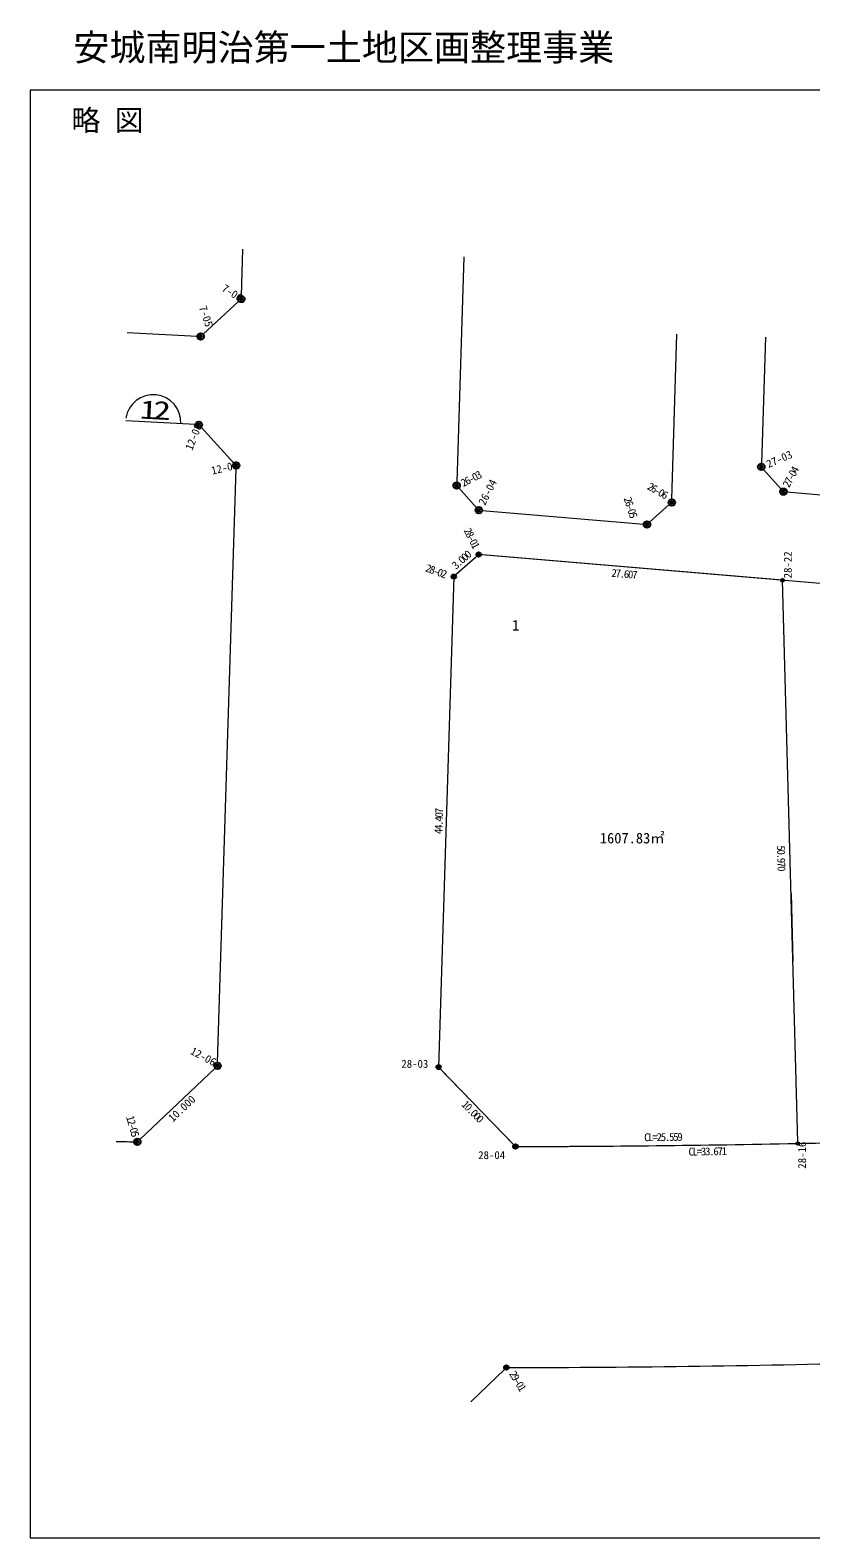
# Model space of a CAD drawing. Units: millimetres, scale not verified. Extents: x 6250 to 197450, y 0 to 137747.
# Drawn here: x 6250 to 76890, y 0 to 136430 of the extents above; entities that cross this region are included whole.
import ezdxf
from ezdxf.enums import TextEntityAlignment as Align

# ---------------------------------------------------------------- set-up
doc = ezdxf.new("R2010")
doc.units = ezdxf.units.MM
doc.header["$LTSCALE"] = 500
doc.header["$PDMODE"] = 32
doc.header["$PDSIZE"] = 250
for name, color, linetype, lineweight in [('0_3', 7, 'Continuous', 25), ('図枠', 7, 'Continuous', 13), ('画地線', 7, 'Continuous', 13), ('街区点', 7, 'Continuous', 13), ('表題', 7, 'Continuous', 13)]:
    doc.layers.add(name, color=color, linetype=linetype, lineweight=lineweight)
doc.layers.add('画地距離', color=7, linetype='Continuous')
doc.layers.add('面積', color=7, linetype='Continuous')
doc.styles.add('ＭＳ ゴシック', font='')
doc.styles.get('ＭＳ ゴシック').set_extended_font_data('MS Gothic')

msp = doc.modelspace()

# ---------------------------------------------------------------- hatches: boundary and pattern name
at = {"layer": '街区点'}
for points in [[(47027.5, 88979.5, 1), (46627.5, 88979.5, 1)], [(44787.1, 86984.4, 1), (44387.1, 86984.4, 1)], [(74460.9, 86645.4, 1), (74210.9, 86645.4, 1)], [(43409.8, 42599.2, 1), (43009.8, 42599.2, 1)], [(50364.7, 35413.7, 1), (49964.7, 35413.7, 1)], [(75846.8, 35694.3, 1), (75596.8, 35694.3, 1)]]:
    msp.add_hatch(color=256, dxfattribs=at).paths.add_polyline_path(points)

# ---------------------------------------------------------------- linework, layer by layer
at = {"layer": '0_3'}
for centre, radius in [((25356.9, 112101), 300), ((21675.5, 108717.6), 300), ((21505.9, 100715.3), 300), ((24889.3, 97033.9), 300), ((72408.3, 96908.8), 300), ((44843.1, 95233.4), 300), ((74403.5, 94668.4), 300), ((46838.3, 92993), 300), ((64304.8, 93696.2), 300), ((62064.4, 91701.1), 300), ((46827.5, 88979.5), 200), ((44587.1, 86984.4), 200), ((74335.9, 86645.4), 125), ((23203.6, 42708.2), 300), ((43209.8, 42599.2), 200), ((15945.1, 35829.6), 300), ((50164.7, 35413.7), 200), ((75721.8, 35694.3), 125), ((49338.1, 15412.4), 200)]:
    msp.add_circle(centre, radius, dxfattribs=at)
for p in [(25356.9, 112101), (21675.5, 108717.6), (21505.9, 100715.3), (24889.3, 97033.9), (72408.3, 96908.8), (44843.1, 95233.4), (74403.5, 94668.4), (46838.3, 92993), (64304.8, 93696.2), (62064.4, 91701.1), (46827.5, 88979.5), (44587.1, 86984.4), (74335.9, 86645.4), (23203.6, 42708.2), (43209.8, 42599.2), (15945.1, 35829.6), (50164.7, 35413.7), (75721.8, 35694.3), (49338.1, 15412.4)]:
    msp.add_point(p, dxfattribs=at)
at = {"layer": '図枠'}
for p, q in [((193750, 131000), (6250, 131000)), ((6250, 131000), (6250, 0)), ((75106.8, 58304.2), (75274.1, 52152.5)), ((6250, 0), (193750, 0))]:
    msp.add_line(p, q, dxfattribs=at)
at = {"layer": '画地線'}
msp.add_arc((48785, 1325413), 1290000, 270.06128, 271.19094, dxfattribs=at)
at = {"layer": '街区点'}
msp.add_arc((17387, 100939), 2500, 357.39996, 171.19486, dxfattribs=at)
at = {"layer": '表題'}
for p, q in [((25366.2, 112400.8), (25496.6, 116602.6)), ((45485.3, 115928.8), (44852.4, 95533.3)), ((21896.4, 108920.6), (25136, 111898)), ((15042.2, 109071.4), (21375.9, 108733.6)), ((64314.1, 93996.1), (64777.1, 108917.9)), ((72772.3, 108637.4), (72417.6, 97208.7)), ((21206.4, 100731.2), (14912.3, 101067)), ((24686.3, 97254.7), (21709, 100494.4)), ((23212.9, 43008.1), (24880, 96734)), ((72607.8, 96684.8), (74204, 94892.5)), ((45042.6, 95009.4), (46638.7, 93217)), ((74702.4, 94643.1), (149809.4, 88270.2)), ((47137.2, 92967.6), (61765.5, 91726.4)), ((62288.4, 91900.6), (64080.8, 93496.7)), ((46508.1, 88695.1), (44587.1, 86984.4)), ((46603.5, 88780), (44811.2, 87183.9)), ((46827.5, 88979.5), (46508.1, 88695.1)), ((74335.9, 86645.4), (46827.5, 88979.5)), ((139270.2, 81135.7), (47126.5, 88954.2)), ((44556.1, 85984.9), (43209.8, 42599.2)), ((44587.1, 86984.4), (44556.1, 85984.9)), ((75718.4, 35819.2), (74335.9, 86645.4)), ((16162.9, 36036), (22985.9, 42501.8)), ((43209.8, 42599.2), (50164.7, 35413.7)), ((43418.5, 42383.6), (50025.6, 35557.4)), ((49194.3, 15273.3), (46118.6, 12298.2))]:
    msp.add_line(p, q, dxfattribs=at)
for centre, radius, start, end in [((48757.4, 1325412.3), 1290000, 268.45727, 268.52915), ((48785, 1325413), 1290000, 270.07016, 271.19094), ((48785, 1325413), 1290000, 271.20204, 271.5479), ((48757.4, 1325412.3), 1310000, 270.03414, 271.54926)]:
    msp.add_arc(centre, radius, start, end, dxfattribs=at)

# ---------------------------------------------------------------- texts
at = {"layer": '図枠', "style": 'ＭＳ ゴシック'}
msp.add_text('安城南明治第一土地区画整理事業', height=2392, dxfattribs=at).set_placement((10159.7, 132955.5), align=Align.BOTTOM_LEFT)
at = {"layer": '画地距離', "style": 'ＭＳ ゴシック'}
for s, rotation, p in [('0', 41.686, (45502, 87930.5)), ('0', 41.686, (45782.1, 88179.9)), ('0', 41.686, (46062.1, 88429.3)), ('3', 41.686, (44941.9, 87431.8)), ('.', 41.686, (45222, 87681.2)), ('2', 355.15, (58803.7, 86756.3)), ('7', 355.15, (59177.4, 86724.6)), ('6', 355.15, (59924.7, 86661.2)), ('0', 355.15, (60298.4, 86629.5)), ('7', 355.15, (60672, 86597.7)), ('.', 355.15, (59551.1, 86692.9)), ('0', 88.223, (43812, 65169.6)), ('7', 88.223, (43823.7, 65544.5)), ('4', 88.223, (43765.5, 63670.4)), ('4', 88.223, (43777.2, 64045.2)), ('4', 88.223, (43800.4, 64794.8)), ('.', 88.223, (43788.8, 64420)), ('5', 271.558, (73610.4, 62643.3)), ('0', 271.558, (73620.6, 62268.5)), ('.', 271.558, (73630.8, 61893.6)), ('9', 271.558, (73641, 61518.7)), ('0', 271.558, (73661.4, 60769)), ('7', 271.558, (73651.2, 61143.9)), ('1', 314.066, (45077.2, 39013.7)), ('0', 314.066, (45338, 38744.2)), ('.', 314.066, (45598.8, 38474.8)), ('0', 314.066, (45859.6, 38205.3)), ('0', 314.066, (46120.4, 37935.9)), ('0', 314.066, (46381.2, 37666.4)), ('C', 0.629, (61816.8, 35676.5)), ('L', 0.629, (62191.8, 35680.6)), ('=', 0.629, (62566.8, 35684.7)), ('2', 0.629, (62941.7, 35688.8)), ('5', 0.629, (63316.7, 35692.9)), ('.', 0.629, (63691.7, 35697.1)), ('5', 0.629, (64066.7, 35701.2)), ('5', 0.629, (64441.7, 35705.3)), ('9', 0.629, (64816.6, 35709.4)), ('C', 0.809, (65828.5, 34373.1)), ('L', 0.809, (66203.4, 34378.4)), ('=', 0.809, (66578.4, 34383.7)), ('3', 0.809, (66953.3, 34389)), ('3', 0.809, (67328.3, 34394.3)), ('.', 0.809, (67703.3, 34399.6)), ('6', 0.809, (68078.2, 34404.8)), ('7', 0.809, (68453.2, 34410.1)), ('1', 0.809, (68828.2, 34415.4))]:
    msp.add_text(s, height=717.6, rotation=rotation, dxfattribs=at).set_placement(p, align=Align.BOTTOM_LEFT)
at = {"layer": '街区点', "style": 'ＭＳ ゴシック'}
for s, rotation, p in [('7-06', 327.848, (23406, 112699.6)), ('7-05', 288.435, (21311.4, 111285.3)), ('12-08', 68.334, (21112.9, 98273.7)), ('27-03', 23.791, (73149.2, 96597.3)), ('12-07', 13.05, (22775.1, 95997.4)), ('4', 61.46, (75823.6, 96187.7)), ('2', 27.408, (45551.3, 94888.2)), ('6', 27.408, (45884.2, 95060.8)), ('-', 27.408, (46217.1, 95233.5)), ('0', 27.408, (46550, 95406.1)), ('3', 27.408, (46882.9, 95578.7)), ('26-04', 63.034, (47594.4, 93275.5)), ('2', 61.46, (75107, 94870)), ('7', 61.46, (75286.2, 95199.4)), ('0', 61.46, (75644.5, 95858.3)), ('-', 61.46, (75465.3, 95528.9)), ('2', 287.928, (59739.5, 93990.3)), ('2', 330.001, (61905.7, 94744.5)), ('6', 330.001, (62230.5, 94557.1)), ('-', 330.001, (62555.2, 94369.6)), ('0', 330.001, (62880, 94182.1)), ('6', 330.001, (63204.8, 93994.6)), ('6', 287.928, (59854.9, 93633.5)), ('0', 287.928, (60085.8, 92919.9)), ('-', 287.928, (59970.3, 93276.7)), ('5', 287.928, (60201.2, 92563.1)), ('2', 296.834, (45262.9, 91070.7)), ('8', 296.834, (45432.2, 90736)), ('0', 296.834, (45770.8, 90066.8)), ('-', 296.834, (45601.5, 90401.4)), ('1', 296.834, (45940.1, 89732.2)), ('2', 340.017, (41875.4, 87273.5)), ('8', 340.017, (42227.9, 87145.4)), ('-', 340.017, (42580.3, 87017.2)), ('0', 340.017, (42932.7, 86889.1)), ('2', 340.017, (43285.1, 86760.9)), ('12-06', 331.742, (20576.8, 43632.5)), ('1', 285.796, (14718.5, 38033.3)), ('2', 285.796, (14820.6, 37672.4)), ('0', 285.796, (15024.8, 36950.7)), ('-', 285.796, (14922.7, 37311.6)), ('5', 285.796, (15126.9, 36589.9)), ('28-16', 90, (76664.2, 33404.5)), ('2', 301.054, (49375.5, 14735.1)), ('9', 301.054, (49569, 14413.8)), ('0', 301.054, (49955.9, 13771.3)), ('-', 301.054, (49762.4, 14092.6)), ('1', 301.054, (50149.3, 13450.1))]:
    msp.add_text(s, height=717.6, rotation=rotation, dxfattribs=at).set_placement(p, align=Align.BOTTOM_LEFT)
msp.add_text('28-22', height=717.6, rotation=90, dxfattribs=at).set_placement((74443.7, 86825), align=Align.TOP_LEFT)
msp.add_text('1', height=956.7, dxfattribs=at).set_placement((49853.4, 81816.6), align=Align.BOTTOM_LEFT)
for s, p in [('28-03', (39834.8, 43251)), ('28-04', (46789.7, 34990.6))]:
    msp.add_text(s, height=717.6, dxfattribs=at).set_placement(p, align=Align.TOP_LEFT)
at = {"layer": '表題', "style": 'ＭＳ ゴシック'}
msp.add_text('略 図', height=1913, dxfattribs=at).set_placement((9992.5, 126741.5), align=Align.BOTTOM_LEFT)
at = {"layer": '表題', "style": 'ＭＳ ゴシック', "width": 1.4}
for s, p in [('1', (16100.1, 100791.4)), ('2', (17323.4, 100726.1))]:
    msp.add_text(s, height=1674, rotation=356.947, dxfattribs=at).set_placement(p, align=Align.BOTTOM_LEFT)
at = {"layer": '表題', "style": 'ＭＳ ゴシック'}
msp.add_text('10.000', height=717.6, rotation=43.461, dxfattribs=at).set_placement((20370.8, 38436.7), align=Align.BOTTOM_CENTER)
at = {"layer": '面積', "style": 'ＭＳ ゴシック'}
msp.add_text('1607.83㎡', height=956.7, dxfattribs=at).set_placement((57800.4, 62552.2), align=Align.BOTTOM_LEFT)

doc.saveas('drawing.dxf')
